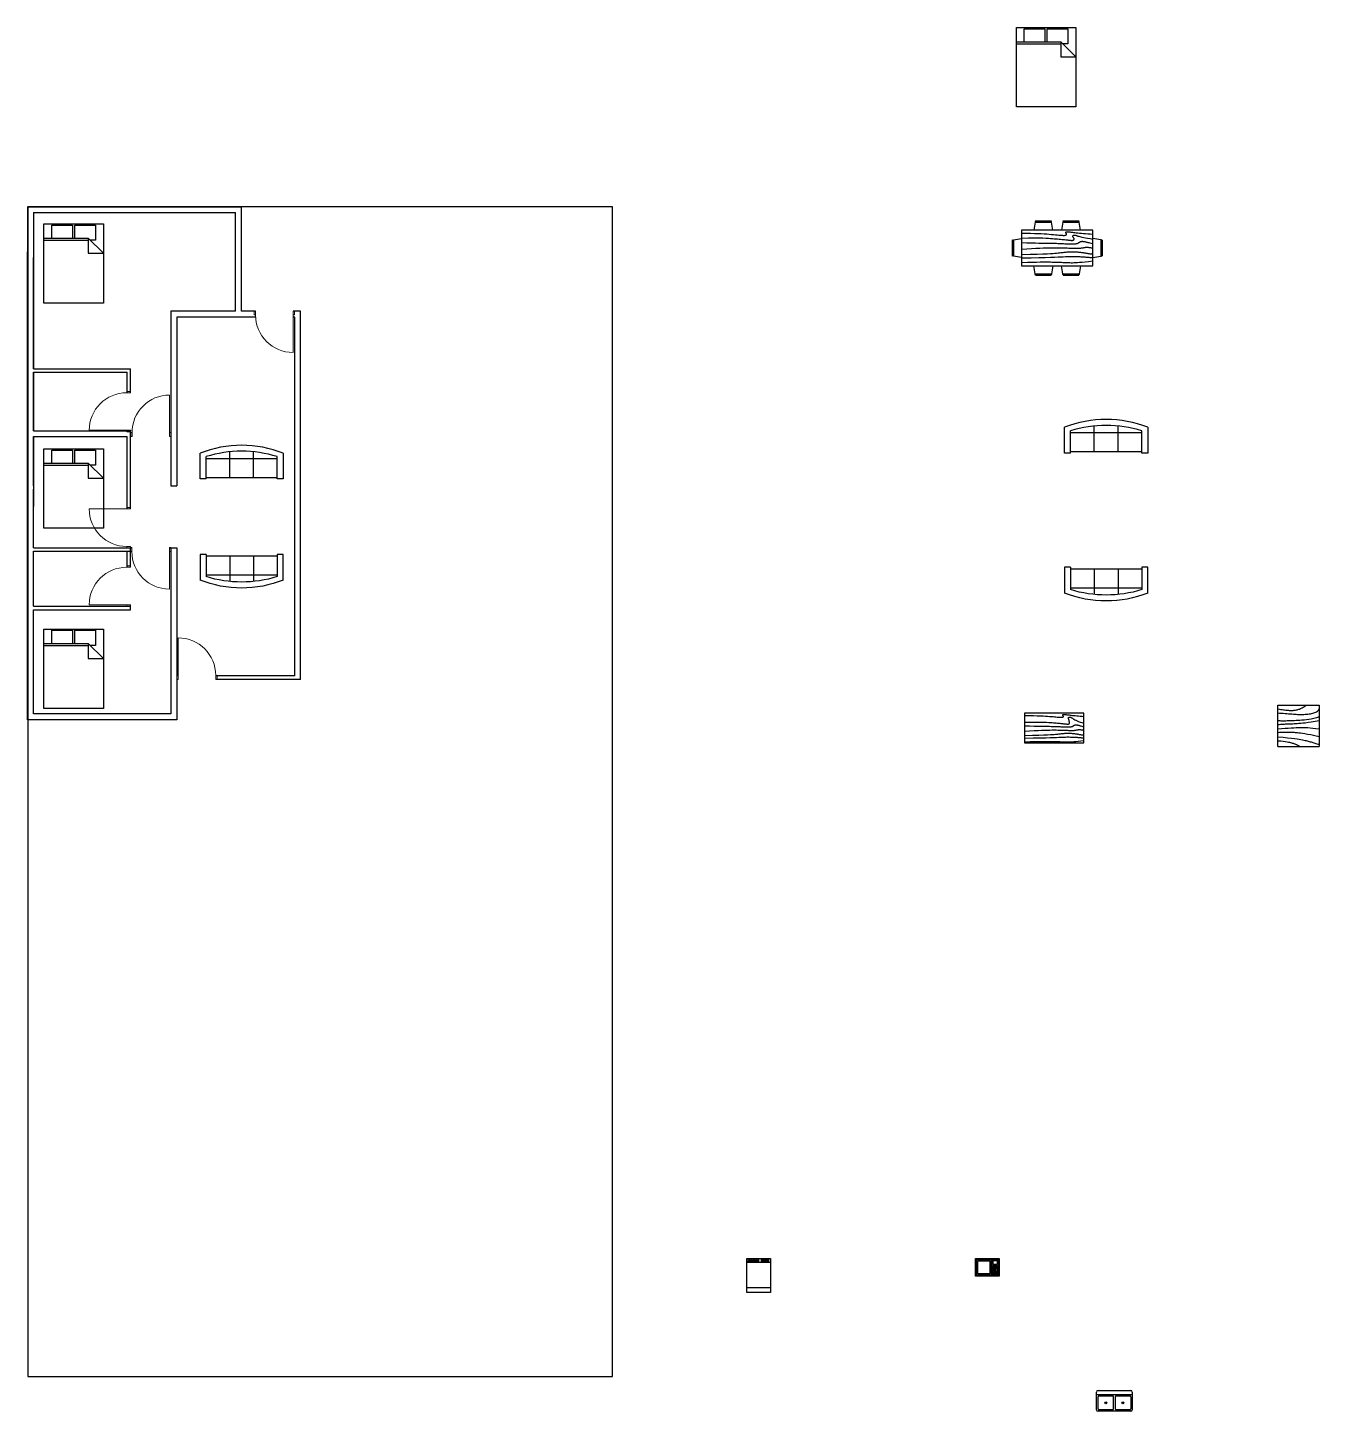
# Model space of a CAD drawing. Header units: millimetres. Extents: x 6994 to 40131, y 42616 to 78100.
import ezdxf

# ---------------------------------------------------------------- set-up
doc = ezdxf.new("R2010")
doc.units = ezdxf.units.MM
doc.layers.get('0').update_dxf_attribs({"color": 255})
doc.layers.add('furniture', color=30, linetype='Continuous')
doc.layers.add('power', color=130, linetype='Continuous')
doc.layers.add('PDF_Structural - Bearing', color=7, linetype='Continuous', true_color=0xffffff)

# ---------------------------------------------------------------- blocks, each defined once
blk = doc.blocks.new('door')
at = {"layer": 'PDF_Structural - Bearing', "color": 30, "lineweight": 18, "true_color": 0xff6600}
blk.add_lwpolyline([(-1, 116), (-1, 1236, 0.414175), (-1121, 116)], format="xyb", dxfattribs=at)
at = {"layer": 'PDF_Structural - Bearing', "color": 30, "lineweight": 20, "true_color": 0xff6600}
for points in [[(-1161, 1), (-1121, 1), (-1121, 116), (-1161, 116)], [(39, 116), (-1, 116), (-1, 1), (39, 1)]]:
    blk.add_lwpolyline(points, close=True, dxfattribs=at)
blk = doc.blocks.new('Bed - Queen')
at = {"linetype": 'Continuous'}
for p, q in [((0, -80.00003), (0, 0)), ((0, 0), (59.99999, 0)), ((59.99999, 0), (59.99999, -80.00003)), ((7.99999, -1.2), (28.79998, -1.2)), ((7.99999, -14.4), (7.99999, -1.2)), ((28.79998, -1.2), (28.79998, -14.4)), ((31.19999, -1.2), (51.99999, -1.2)), ((31.19999, -14.4), (31.19999, -1.2)), ((51.99999, -1.2), (51.99999, -16.4)), ((0, -14.4), (44.8, -14.4)), ((44.8, -16.8), (0, -16.8)), ((59.99999, -29.6), (44.8, -14.4)), ((44.8, -14.4), (44.8, -29.6)), ((51.99999, -16.4), (46.79936, -16.4)), ((44.8, -29.6), (59.99999, -29.6)), ((59.99999, -80.00003), (0, -80.00003))]:
    blk.add_line(p, q, dxfattribs=at)
blk = doc.blocks.new('Dining Set - 36 x 72 in.')
at = {"linetype": 'Continuous'}
for p, q in [((36, 18), (-36, 18)), ((-36, 18), (-36, -18)), ((-22.2343, 26.00059), (-23.4847, 17.99762)), ((-22.2304, 26), (-5.7608, 26)), ((-22, 27.5), (-22.1562, 26.50042)), ((-5.8416, 26.5), (-22.1534, 26.5)), ((-22, 27.5), (-6, 27.5)), ((-5.8437, 26.49966), (-6, 27.5)), ((-4.5152, 17.99762), (-5.7655, 25.99926)), ((5.7657, 26.00059), (4.5153, 17.99762)), ((5.7696, 26), (22.2392, 26)), ((6, 27.5), (5.8438, 26.50042)), ((22.1584, 26.5), (5.8466, 26.5)), ((6, 27.5), (22, 27.5)), ((22.1563, 26.49966), (22, 27.5)), ((23.4848, 17.99762), (22.2345, 25.99926)), ((36, -18), (36, 18)), ((-45.5, 8), (-44.5004, 8.15617)), ((-45.5, 8), (-45.5, -8)), ((-44.5, -8.15843), (-44.5, 8.15338)), ((-44.0006, 8.23428), (-35.9976, 9.48474)), ((-44, 8.23041), (-44, -8.23915)), ((44.0006, 8.23428), (35.9976, 9.48474)), ((44, 8.23041), (44, -8.23915)), ((44.5, -8.15843), (44.5, 8.15338)), ((45.5, 8), (44.5005, 8.15617)), ((45.5, 8), (45.5, -8)), ((-44.4997, -8.15631), (-45.5, -8)), ((-35.9976, -9.48476), (-43.9993, -8.2345)), ((35.9976, -9.48476), (43.9993, -8.2345)), ((44.4997, -8.15631), (45.5, -8)), ((-36, -18), (36, -18)), ((-22.2343, -26.0006), (-23.4847, -17.99762)), ((-22.2304, -26), (-5.7608, -26)), ((-22, -27.5), (-22.1562, -26.50044)), ((-5.8416, -26.5), (-22.1534, -26.5)), ((-22, -27.5), (-6, -27.5)), ((-5.8437, -26.49967), (-6, -27.5)), ((-4.5152, -17.99762), (-5.7655, -25.99928)), ((5.7657, -26.0006), (4.5153, -17.99762)), ((5.7696, -26), (22.2392, -26)), ((6, -27.5), (5.8438, -26.50044)), ((22.1584, -26.5), (5.8466, -26.5)), ((6, -27.5), (22, -27.5)), ((22.1563, -26.49967), (22, -27.5)), ((23.4848, -17.99762), (22.2345, -25.99928))]:
    blk.add_line(p, q, dxfattribs=at)
for points in [[(-36, 15), (-31.1772, 14.97754), (-26.8079, 14.91406), (-22.8538, 14.81543), (-19.276, 14.6875), (-16.0362, 14.53613), (-13.0957, 14.36718), (-10.4159, 14.18652), (-7.9583, 14), (-5.6904, 13.81315), (-3.6035, 13.63021), (-1.6954, 13.45508), (0.0365, 13.29166), (1.5945, 13.14388), (2.9811, 13.01562), (4.1988, 12.9108), (5.25, 12.83333), (6.1393, 12.78613), (6.8802, 12.76823), (7.4883, 12.77767), (7.9792, 12.8125), (8.3685, 12.87077), (8.6719, 12.95052), (8.9049, 13.0498), (9.0833, 13.16666), (9.2205, 13.29899), (9.3216, 13.44401), (9.3895, 13.59879), (9.4271, 13.76041), (9.4373, 13.92594), (9.4232, 14.09245), (9.3875, 14.257), (9.3333, 14.41666), (9.2638, 14.56917), (9.1836, 14.71484), (9.0975, 14.85465), (9.0104, 14.98958), (8.9272, 15.1206), (8.8529, 15.2487), (8.7922, 15.37483), (8.75, 15.5), (8.7305, 15.62467), (8.7344, 15.74739), (8.7617, 15.86621), (8.8125, 15.97916), (8.8867, 16.08431), (8.9844, 16.17968), (9.1055, 16.26334), (9.25, 16.33333), (9.4189, 16.38802), (9.6172, 16.42708), (9.8506, 16.45052), (10.125, 16.45833), (10.4463, 16.45052), (10.8203, 16.42708), (11.2529, 16.38802), (11.75, 16.33333), (12.3184, 16.26318), (12.9694, 16.17838), (13.7151, 16.07991), (14.5677, 15.96875), (15.5395, 15.84586), (16.6426, 15.71224), (17.8893, 15.56884), (19.2917, 15.41666), (20.859, 15.25667), (22.5879, 15.08984), (24.4721, 14.91715), (26.5052, 14.73958), (28.6809, 14.5581), (30.9929, 14.3737), (33.4347, 14.18733), (36, 14)], [(-36, 10), (-28.9766, 10.14274), (-23.1725, 10.20442), (-18.4241, 10.19775), (-14.5677, 10.13541), (-11.4399, 10.03011), (-8.877, 9.89453), (-6.7154, 9.74137), (-4.7917, 9.58333), (-2.9698, 9.43082), (-1.2246, 9.28515), (0.4415, 9.14534), (2.026, 9.01041), (3.5266, 8.87939), (4.9408, 8.7513), (6.266, 8.62516), (7.5, 8.5), (8.6411, 8.37549), (9.6914, 8.2539), (10.6538, 8.13818), (11.5312, 8.03125), (12.3267, 7.93603), (13.043, 7.85547), (13.6831, 7.79248), (14.25, 7.75), (14.7471, 7.7303), (15.1797, 7.73307), (15.5537, 7.75732), (15.875, 7.80208), (16.1494, 7.86637), (16.3828, 7.94922), (16.5811, 8.04964), (16.75, 8.16666), (16.8944, 8.29915), (17.0143, 8.44531), (17.1089, 8.60319), (17.1771, 8.77083), (17.218, 8.94629), (17.2305, 9.1276), (17.2137, 9.31282), (17.1667, 9.5), (17.0895, 9.6875), (16.987, 9.875), (16.8649, 10.0625), (16.7292, 10.25), (16.5856, 10.4375), (16.4401, 10.625), (16.2985, 10.8125), (16.1667, 11), (16.05, 11.18733), (15.9518, 11.3737), (15.8752, 11.5581), (15.8229, 11.73958), (15.798, 11.91715), (15.8034, 12.08984), (15.842, 12.25667), (15.9167, 12.41666), (16.0295, 12.56836), (16.1784, 12.70833), (16.3605, 12.83268), (16.5729, 12.9375), (16.8127, 13.01888), (17.0768, 13.07291), (17.3625, 13.0957), (17.6667, 13.08333), (17.9894, 13.03312), (18.3418, 12.94726), (18.7382, 12.82918), (19.1927, 12.68229), (19.7195, 12.51001), (20.3327, 12.31575), (21.0465, 12.10294), (21.875, 11.875), (22.8357, 11.63354), (23.959, 11.37304), (25.2786, 11.08618), (26.8282, 10.76562), (28.6414, 10.40405), (30.752, 9.99414), (33.1936, 9.52856), (36, 9)], [(-36, 5.5), (-30.7157, 5.3348), (-26.069, 5.20963), (-21.9946, 5.11767), (-18.4271, 5.05208), (-15.3009, 5.00602), (-12.5508, 4.97265), (-10.1112, 4.94515), (-7.9167, 4.91666), (-5.909, 4.88167), (-4.0586, 4.83984), (-2.3429, 4.79215), (-0.7396, 4.73958), (0.7739, 4.6831), (2.22, 4.6237), (3.6213, 4.56233), (5, 4.5), (6.373, 4.43782), (7.7344, 4.3776), (9.0723, 4.32129), (10.375, 4.27083), (11.6309, 4.22819), (12.8281, 4.19531), (13.9551, 4.17415), (15, 4.16666), (15.954, 4.17448), (16.819, 4.19791), (17.6001, 4.23698), (18.3021, 4.29166), (18.9299, 4.36198), (19.4883, 4.44791), (19.9823, 4.54948), (20.4167, 4.66666), (20.7969, 4.79899), (21.1302, 4.94401), (21.4245, 5.09879), (21.6875, 5.26041), (21.9271, 5.42594), (22.1511, 5.59245), (22.3672, 5.757), (22.5834, 5.91666), (22.8065, 6.06868), (23.0404, 6.21093), (23.2879, 6.34147), (23.5521, 6.45833), (23.8358, 6.55957), (24.142, 6.64323), (24.4735, 6.70735), (24.8334, 6.75), (25.2235, 6.76969), (25.642, 6.76692), (26.0858, 6.74267), (26.5521, 6.69791), (27.0379, 6.63362), (27.5404, 6.55078), (28.0565, 6.45036), (28.5834, 6.33333), (29.1242, 6.19987), (29.7071, 6.04687), (30.3661, 5.87044), (31.1354, 5.66666), (32.0493, 5.43164), (33.142, 5.16146), (34.4475, 4.85221), (36, 4.5)], [(-36, -1), (-30.7915, -0.6591), (-26.0195, -0.38216), (-21.6519, -0.16284), (-17.6563, 0.00521), (-14.0005, 0.12833), (-10.6523, 0.21289), (-7.5796, 0.26522), (-4.75, 0.29166), (-2.134, 0.29793), (0.2878, 0.28711), (2.5317, 0.26163), (4.6146, 0.22396), (6.5529, 0.17651), (8.3633, 0.12174), (10.0623, 0.06209), (11.6667, 0), (13.1899, -0.06201), (14.6341, -0.1211), (15.9982, -0.17432), (17.2813, -0.21875), (18.4823, -0.25147), (19.6003, -0.26953), (20.6343, -0.27002), (21.5834, -0.25), (22.4481, -0.20768), (23.2357, -0.14584), (23.9549, -0.06836), (24.6146, 0.02083), (25.2235, 0.11784), (25.7904, 0.21875), (26.3241, 0.31966), (26.8334, 0.41666), (27.3265, 0.50618), (27.8099, 0.58593), (28.2894, 0.65397), (28.7709, 0.70833), (29.2601, 0.74707), (29.763, 0.76823), (30.2855, 0.76985), (30.8334, 0.75), (31.4088, 0.70784), (31.9994, 0.64713), (32.589, 0.57275), (33.1615, 0.48958), (33.7008, 0.4025), (34.1908, 0.3164), (34.6153, 0.23616), (34.9584, 0.16666), (35.2099, 0.11165), (35.3848, 0.07031), (35.504, 0.04069), (35.5886, 0.02083), (35.6594, 0.00879), (35.7377, 0.0026), (35.8442, 0.00032), (36, 0)], [(-36, -6.5), (-27.1843, -6.31267), (-20.084, -6.1263), (-14.469, -5.9419), (-10.1094, -5.76042), (-6.7752, -5.58285), (-4.2363, -5.41016), (-2.2629, -5.24333), (-0.625, -5.08334), (0.8708, -4.93099), (2.2715, -4.78646), (3.5872, -4.64974), (4.8281, -4.52084), (6.0046, -4.39974), (7.127, -4.28646), (8.2053, -4.18099), (9.25, -4.08334), (10.2705, -3.99382), (11.2734, -3.91407), (12.2647, -3.84603), (13.25, -3.79167), (14.2354, -3.75293), (15.2266, -3.73177), (16.2295, -3.73015), (17.25, -3.75), (18.2912, -3.79248), (19.3451, -3.85547), (20.4009, -3.93604), (21.4479, -4.03125), (22.4754, -4.13819), (23.4727, -4.25391), (24.4289, -4.37549), (25.3334, -4.5), (26.1785, -4.62492), (26.9694, -4.74935), (27.7145, -4.87281), (28.4219, -4.99479), (29.1, -5.11483), (29.7572, -5.23242), (30.4016, -5.34709), (31.0417, -5.45834), (31.6837, -5.56437), (32.3262, -5.65821), (32.9658, -5.73153), (33.599, -5.77604), (34.2224, -5.78345), (34.8327, -5.74545), (35.4264, -5.65373), (36, -5.5)], [(-36, -10), (-26.4022, -9.81299), (-18.4675, -9.62891), (-11.9839, -9.45069), (-6.7396, -9.28125), (-2.5226, -9.12354), (0.8789, -8.98047), (3.6769, -8.85498), (6.0833, -8.75), (8.2767, -8.66765), (10.3021, -8.60677), (12.1712, -8.56543), (13.8958, -8.54167), (15.4876, -8.53353), (16.9583, -8.53907), (18.3197, -8.55632), (19.5834, -8.58334), (20.7616, -8.61841), (21.8685, -8.66081), (22.9188, -8.71004), (23.9271, -8.76563), (24.9081, -8.82707), (25.8763, -8.89388), (26.8465, -8.96558), (27.8334, -9.04167), (28.8474, -9.12118), (29.8828, -9.20117), (30.93, -9.27824), (31.9792, -9.34896), (33.0205, -9.40991), (34.0443, -9.45768), (35.0407, -9.48885), (36, -9.5)], [(-36, -14.5), (-30.0881, -14.33513), (-25.0332, -14.21224), (-20.7312, -14.12647), (-17.0781, -14.07292), (-13.97, -14.04671), (-11.3027, -14.04297), (-8.9724, -14.05681), (-6.875, -14.08334), (-4.9224, -14.11833), (-3.0905, -14.16016), (-1.3709, -14.20785), (0.2448, -14.26042), (1.7647, -14.3169), (3.1973, -14.3763), (4.5507, -14.43767), (5.8333, -14.5), (7.0554, -14.5621), (8.235, -14.62175), (9.3922, -14.67652), (10.5469, -14.72396), (11.7192, -14.76164), (12.929, -14.78711), (14.1965, -14.79794), (15.5417, -14.79167), (16.9933, -14.76424), (18.6152, -14.70508), (20.4804, -14.60197), (22.6615, -14.44271), (25.2312, -14.21509), (28.2624, -13.9069), (31.8277, -13.50594), (36, -13)]]:
    blk.add_lwpolyline(points, dxfattribs=at)
blk = doc.blocks.new('Sofa - Roundback 7 ft.')
at = {"linetype": 'Continuous'}
for p, q in [((-36.000027, -34), (-36.000027, -11.4696)), ((-35.999844, -13.3819), (35.9998, -13.3819)), ((-12.00002, -32.4421), (-12.00003, -6.5971)), ((11.99997, -32.4421), (11.99998, -6.5971)), ((35.99998, -34), (35.99998, -11.4696)), ((-36.000027, -32.4421), (35.99998, -32.4421))]:
    blk.add_line(p, q, dxfattribs=at)
for points in [[(-36.000027, -34), (-42.000027, -34), (-42.000027, -8)], [(41.99998, -8), (41.99998, -34), (35.99998, -34)]]:
    blk.add_lwpolyline(points, dxfattribs=at)
for centre, radius, start, end in [((0, -114.25), 114.25, 68.43141, 111.5686), ((-0.00001, -127.1968), 121.1968, 72.72033, 107.2797)]:
    blk.add_arc(centre, radius, start, end, dxfattribs=at)
blk = doc.blocks.new('Table - Rectangular Woodgrain 60 x 30 in.')
at = {"linetype": 'Continuous'}
for p, q in [((0, 0), (0, -30)), ((60, 0), (0, 0)), ((60, -30), (60, 0)), ((0, -30), (60, -30))]:
    blk.add_line(p, q, dxfattribs=at)
for points in [[(0, -2.4), (4.8155, -2.418), (9.0302, -2.4688), (12.709, -2.5477), (15.9167, -2.65), (18.7181, -2.7711), (21.1781, -2.9063), (23.3616, -3.0508), (25.3333, -3.2), (27.1477, -3.3495), (28.8172, -3.4958), (30.3437, -3.636), (31.7291, -3.7667), (32.9756, -3.8849), (34.0849, -3.9875), (35.059, -4.0714), (35.9, -4.1334), (36.6114, -4.1711), (37.2041, -4.1854), (37.6906, -4.1779), (38.0833, -4.15), (38.3948, -4.1034), (38.6375, -4.0396), (38.8239, -3.9602), (38.9666, -3.8667), (39.0764, -3.7608), (39.1573, -3.6448), (39.2116, -3.521), (39.2416, -3.3917), (39.2498, -3.2593), (39.2385, -3.1261), (39.21, -2.9944), (39.1666, -2.8667), (39.111, -2.7447), (39.0468, -2.6281), (38.978, -2.5163), (38.9083, -2.4083), (38.8418, -2.3035), (38.7823, -2.201), (38.7337, -2.1001), (38.7, -2), (38.6844, -1.9003), (38.6875, -1.8021), (38.7094, -1.707), (38.75, -1.6167), (38.8094, -1.5326), (38.8875, -1.4563), (38.9844, -1.3893), (39.1, -1.3333), (39.2351, -1.2896), (39.3937, -1.2583), (39.5804, -1.2396), (39.8, -1.2333), (40.057, -1.2396), (40.3562, -1.2583), (40.7023, -1.2896), (41.1, -1.3333), (41.5547, -1.3895), (42.0755, -1.4573), (42.6721, -1.5361), (43.3542, -1.625), (44.1316, -1.7233), (45.014, -1.8302), (46.0114, -1.9449), (47.1333, -2.0667), (48.3862, -2.1947), (49.7625, -2.3281), (51.2513, -2.4663), (52.8416, -2.6083), (54.5226, -2.7535), (56.2833, -2.9011), (58.1127, -3.0501), (60, -3.2)], [(0, -9.2), (6.5759, -9.0858), (11.9385, -9.0365), (16.2527, -9.0418), (19.6833, -9.0917), (22.3952, -9.1759), (24.5531, -9.2844), (26.322, -9.4069), (27.8666, -9.5333), (29.3241, -9.6553), (30.7203, -9.7719), (32.0532, -9.8837), (33.3208, -9.9917), (34.5213, -10.0965), (35.6526, -10.199), (36.7128, -10.2999), (37.7, -10.4), (38.6129, -10.4996), (39.4531, -10.5969), (40.223, -10.6895), (40.925, -10.775), (41.5613, -10.8512), (42.1344, -10.9156), (42.6465, -10.966), (43.1, -11), (43.4976, -11.0158), (43.8437, -11.0136), (44.143, -10.9942), (44.4, -10.9583), (44.6195, -10.9069), (44.8062, -10.8406), (44.9648, -10.7603), (45.1, -10.6667), (45.2155, -10.5598), (45.3114, -10.4365), (45.3871, -10.2929), (45.4416, -10.125), (45.4743, -9.929), (45.4844, -9.7011), (45.4709, -9.4371), (45.4333, -9.1333), (45.3716, -8.7883), (45.2896, -8.4104), (45.1919, -8.0107), (45.0833, -7.6), (44.9685, -7.1893), (44.8521, -6.7896), (44.7388, -6.4117), (44.6333, -6.0667), (44.54, -5.7628), (44.4614, -5.4979), (44.4001, -5.2675), (44.3583, -5.0667), (44.3384, -4.8909), (44.3427, -4.7354), (44.3736, -4.5956), (44.4333, -4.4667), (44.5236, -4.3453), (44.6427, -4.2333), (44.7884, -4.1339), (44.9583, -4.05), (45.1501, -3.9849), (45.3614, -3.9417), (45.59, -3.9234), (45.8333, -3.9333), (46.0915, -3.9749), (46.3734, -4.0531), (46.6906, -4.1736), (47.0542, -4.3417), (47.4756, -4.5629), (47.9661, -4.8427), (48.5372, -5.1866), (49.2, -5.6), (49.9676, -6.0844), (50.8594, -6.625), (51.8965, -7.2031), (53.1, -7.8), (54.491, -8.3969), (56.0906, -8.975), (57.9199, -9.5156), (60, -10)], [(0, -12.8), (5.1847, -12.9322), (9.6213, -13.0323), (13.3963, -13.1059), (16.5958, -13.1583), (19.3063, -13.1952), (21.614, -13.2219), (23.6054, -13.2439), (25.3666, -13.2667), (26.9728, -13.2947), (28.4531, -13.3281), (29.8256, -13.3663), (31.1083, -13.4083), (32.3191, -13.4535), (33.476, -13.501), (34.597, -13.5501), (35.7, -13.6), (36.7984, -13.6497), (37.8875, -13.6979), (38.9578, -13.743), (40, -13.7833), (41.0047, -13.8174), (41.9625, -13.8438), (42.864, -13.8607), (43.7, -13.8667), (44.4631, -13.8604), (45.1552, -13.8417), (45.7801, -13.8104), (46.3416, -13.7667), (46.8439, -13.7104), (47.2906, -13.6417), (47.6858, -13.5604), (48.0333, -13.4667), (48.3375, -13.3608), (48.6042, -13.2448), (48.8396, -13.121), (49.05, -12.9917), (49.2417, -12.8593), (49.4208, -12.7261), (49.5937, -12.5944), (49.7667, -12.4667), (49.9452, -12.3451), (50.1323, -12.2313), (50.3303, -12.1268), (50.5416, -12.0333), (50.7686, -11.9524), (51.0135, -11.8854), (51.2788, -11.8341), (51.5666, -11.8), (51.8785, -11.7843), (52.2116, -11.7865), (52.562, -11.8059), (52.926, -11.8417), (53.2998, -11.8931), (53.6795, -11.9594), (54.0614, -12.0397), (54.4416, -12.1333), (54.8223, -12.2401), (55.2293, -12.3625), (55.6942, -12.5037), (56.2489, -12.6667), (56.9251, -12.8547), (57.7545, -13.0708), (58.7689, -13.3182), (60, -13.6)], [(0, -18), (5.124, -17.7273), (9.6609, -17.5057), (13.6705, -17.3303), (17.2125, -17.1958), (20.3467, -17.0973), (23.1328, -17.0297), (25.6307, -16.9878), (27.9, -16.9667), (29.9928, -16.9617), (31.9302, -16.9703), (33.7254, -16.9907), (35.3917, -17.0208), (36.9423, -17.0588), (38.3906, -17.1026), (39.7499, -17.1503), (41.0333, -17.2), (42.2519, -17.2496), (43.4073, -17.2969), (44.4986, -17.3395), (45.525, -17.375), (46.4858, -17.4012), (47.3802, -17.4156), (48.2074, -17.416), (48.9667, -17.4), (49.6583, -17.3662), (50.2872, -17.3167), (50.8595, -17.2547), (51.3812, -17.1833), (51.8584, -17.1057), (52.2971, -17.025), (52.7034, -16.9443), (53.0833, -16.8667), (53.443, -16.7951), (53.789, -16.7313), (54.128, -16.6768), (54.4666, -16.6334), (54.8115, -16.6024), (55.1693, -16.5854), (55.5465, -16.5841), (55.95, -16.6), (56.3828, -16.6337), (56.8346, -16.6823), (57.2915, -16.7418), (57.7396, -16.8084), (58.165, -16.878), (58.5539, -16.9469), (58.8924, -17.0111), (59.1666, -17.0667), (59.3679, -17.1107), (59.5078, -17.1438), (59.6032, -17.1675), (59.6708, -17.1833), (59.7275, -17.193), (59.7901, -17.1979), (59.8753, -17.1998), (60, -17.2)], [(0, -22.4), (8.0098, -22.2501), (14.4094, -22.1011), (19.4168, -21.9535), (23.25, -21.8083), (26.1269, -21.6663), (28.2656, -21.5281), (29.884, -21.3947), (31.2, -21.2667), (32.3967, -21.1448), (33.5172, -21.0292), (34.5697, -20.9198), (35.5625, -20.8167), (36.5037, -20.7198), (37.4015, -20.6292), (38.2642, -20.5448), (39.1, -20.4667), (39.9164, -20.3951), (40.7187, -20.3313), (41.5117, -20.2768), (42.3, -20.2333), (43.0883, -20.2024), (43.8812, -20.1854), (44.6836, -20.1841), (45.5, -20.2), (46.3328, -20.234), (47.1747, -20.2844), (48.0163, -20.3488), (48.8479, -20.425), (49.66, -20.5106), (50.4429, -20.6031), (51.1872, -20.7004), (51.8833, -20.8), (52.5246, -20.8999), (53.1166, -20.9995), (53.6681, -21.0983), (54.1875, -21.1958), (54.6834, -21.2919), (55.1646, -21.3859), (55.6394, -21.4777), (56.1167, -21.5667), (56.6028, -21.6515), (57.0961, -21.7266), (57.5929, -21.7852), (58.0896, -21.8208), (58.5823, -21.8268), (59.0674, -21.7964), (59.5412, -21.723), (60, -21.6)], [(0, -25.2), (8.6355, -25.0504), (15.7026, -24.9031), (21.4049, -24.7606), (25.9458, -24.625), (29.529, -24.4988), (32.3578, -24.3844), (34.6359, -24.284), (36.5667, -24.2), (38.3213, -24.1341), (39.9417, -24.0854), (41.437, -24.0523), (42.8167, -24.0333), (44.0901, -24.0268), (45.2667, -24.0313), (46.3557, -24.0451), (47.3667, -24.0667), (48.309, -24.0947), (49.1928, -24.1287), (50.0284, -24.168), (50.826, -24.2125), (51.5959, -24.2617), (52.3483, -24.3151), (53.0935, -24.3725), (53.8417, -24.4334), (54.6009, -24.497), (55.3699, -24.561), (56.1454, -24.6226), (56.9239, -24.6792), (57.7021, -24.7279), (58.4764, -24.7662), (59.2435, -24.7911), (60, -24.8)], [(0, -28.8), (5.6867, -28.6681), (10.45, -28.5698), (14.407, -28.5012), (17.675, -28.4584), (20.3711, -28.4374), (22.6125, -28.4344), (24.5164, -28.4455), (26.2, -28.4667), (27.762, -28.4947), (29.2276, -28.5281), (30.6033, -28.5663), (31.8958, -28.6084), (33.1118, -28.6535), (34.2578, -28.7011), (35.3405, -28.7501), (36.3666, -28.8), (37.3443, -28.8497), (38.288, -28.8974), (39.2137, -28.9412), (40.1375, -28.9792), (41.0753, -29.0093), (42.0432, -29.0297), (43.0572, -29.0384), (44.1333, -29.0333), (45.2936, -29.0114), (46.5843, -28.9641), (48.0579, -28.8816), (49.7666, -28.7542), (51.7629, -28.5721), (54.0989, -28.3255), (56.8272, -28.0048), (60, -27.6)]]:
    blk.add_lwpolyline(points, dxfattribs=at)
blk = doc.blocks.new('Table - Square Woodgrain 42 x 42 in.')
at = {"linetype": 'Continuous'}
blk.add_line((0, -42), (42, -42), dxfattribs=at)
for points in [[(0, -4), (1.704, -4.2172), (3.2358, -4.4188), (4.615, -4.604), (5.8615, -4.7721), (6.9951, -4.9224), (8.0357, -5.0541), (9.0031, -5.1667), (9.9171, -5.2594), (10.7951, -5.3316), (11.6445, -5.3836), (12.4702, -5.4157), (13.277, -5.4283), (14.0698, -5.4217), (14.8535, -5.3964), (15.6331, -5.3526), (16.4133, -5.2908), (17.1986, -5.2103), (17.9913, -5.1062), (18.793, -4.9727), (19.6056, -4.8038), (20.4307, -4.5937), (21.2701, -4.3365), (22.1256, -4.0262), (22.9989, -3.6571), (23.888, -3.2272), (24.7756, -2.7516), (25.6408, -2.2491), (26.4624, -1.7387), (27.2195, -1.2395), (27.891, -0.7703), (28.456, -0.3501), (28.8934, 0.002)], [(0, -42), (0, 0), (42, 0), (42, -42)], [(0, -8), (1.8203, -8.1001), (3.6741, -8.2149), (5.5411, -8.3408), (7.4011, -8.4741), (9.2339, -8.6112), (11.0193, -8.7484), (12.7371, -8.8821), (14.3671, -9.0086), (15.8954, -9.1246), (17.3337, -9.2278), (18.6997, -9.3159), (20.0116, -9.387), (21.2871, -9.4389), (22.5442, -9.4696), (23.8008, -9.477), (25.0749, -9.459), (26.3791, -9.4137), (27.7049, -9.3403), (29.0383, -9.2382), (30.3655, -9.1068), (31.6728, -8.9455), (32.9461, -8.7535), (34.1717, -8.5304), (35.3358, -8.2756), (36.4268, -7.9863), (37.443, -7.6521), (38.3849, -7.2603), (39.253, -6.7986), (40.048, -6.2542), (40.7705, -5.6147), (41.421, -4.8674), (42, -4)], [(42, -12), (39.1784, -12.8621), (36.4519, -13.5654), (33.8246, -14.1294), (31.3004, -14.5731), (28.8832, -14.9161), (26.577, -15.1775), (24.3858, -15.3768), (22.3136, -15.5332), (20.3622, -15.6632), (18.5254, -15.7718), (16.7947, -15.8612), (15.1618, -15.9338), (13.6183, -15.9916), (12.1558, -16.0369), (10.7659, -16.0718), (9.4403, -16.0987), (8.1703, -16.1191), (6.9461, -16.1325), (5.7577, -16.1377), (4.595, -16.1335), (3.4479, -16.1188), (2.3064, -16.0924), (1.1604, -16.0532), (0, -16)], [(42, -16), (37.6529, -16.7365), (33.8802, -17.329), (30.6179, -17.7961), (27.8015, -18.1561), (25.3668, -18.4275), (23.2497, -18.6288), (21.3859, -18.7785), (19.7111, -18.8949), (18.1693, -18.9939), (16.7375, -19.0795), (15.401, -19.1534), (14.1449, -19.217), (12.9544, -19.2717), (11.8148, -19.3191), (10.7113, -19.3606), (9.6291, -19.3976), (8.5534, -19.4323), (7.47, -19.4689), (6.3643, -19.5122), (5.222, -19.5672), (4.0288, -19.6386), (2.7703, -19.7313), (1.4321, -19.8501), (0, -20)], [(0, -24), (3.9243, -23.6805), (7.4766, -23.4138), (10.6891, -23.1954), (13.5943, -23.0205), (16.2247, -22.8847), (18.6125, -22.7832), (20.7903, -22.7116), (22.7903, -22.6651), (24.6563, -22.642), (26.4764, -22.6507), (28.35, -22.7024), (30.3766, -22.8084), (32.6555, -22.98), (35.2861, -23.2283), (38.3678, -23.5645), (42, -24)], [(42, -32), (37.392, -31.017), (33.4585, -30.2231), (30.1291, -29.5949), (27.3334, -29.109), (25.0009, -28.742), (23.0612, -28.4707), (21.4439, -28.2716), (20.0786, -28.1215), (18.8998, -28.0002), (17.8609, -27.9014), (16.9206, -27.8219), (16.0371, -27.7588), (15.1691, -27.709), (14.2748, -27.6693), (13.3128, -27.6368), (12.2415, -27.6083), (11.0295, -27.5824), (9.6867, -27.5643), (8.233, -27.5608), (6.6884, -27.5787), (5.0728, -27.6248), (3.4062, -27.7058), (1.7086, -27.8286), (0, -28)], [(0, -32), (5.4026, -32.5358), (9.9494, -33.019), (13.7424, -33.4553), (16.8834, -33.8505), (19.4743, -34.2106), (21.6171, -34.5413), (23.4136, -34.8486), (24.9657, -35.1382), (26.3614, -35.4156), (27.6332, -35.6841), (28.7995, -35.9467), (29.8788, -36.2064), (30.8897, -36.4661), (31.8507, -36.7288), (32.7802, -36.9973), (33.6968, -37.2747), (34.6175, -37.5635), (35.5531, -37.8651), (36.5128, -38.1805), (37.506, -38.5108), (38.5421, -38.8568), (39.6302, -39.2197), (40.7797, -39.6004), (42, -40)], [(0, -36), (3.0098, -36.2857), (5.5354, -36.5643), (7.6368, -36.8359), (9.374, -37.1009), (10.807, -37.3597), (11.9957, -37.6126), (13.0002, -37.8599), (13.8804, -38.102), (14.6874, -38.3393), (15.4365, -38.5729), (16.1338, -38.8041), (16.7858, -39.0341), (17.3987, -39.264), (17.9787, -39.4952), (18.5322, -39.7288), (19.0655, -39.9662), (19.5832, -40.2081), (20.0842, -40.4544), (20.5657, -40.7046), (21.0249, -40.9581), (21.459, -41.2144), (21.8653, -41.4731), (22.2409, -41.7335), (22.5831, -41.9951)]]:
    blk.add_lwpolyline(points, dxfattribs=at)
blk = doc.blocks.new('Dishwasher')
for p, q in [((24, 30.5), (0, 30.5)), ((16, 32.5), (16.75, 32.5)), ((16.5, 32), (16.2942, 31.7942)), ((16.3156, 33.1843), (16.5, 33)), ((17, 32.75), (17, 33.5)), ((17, 32.25), (17, 31.5)), ((18, 32.5), (17.25, 32.5)), ((17.5, 33), (17.6938, 33.1938)), ((17.7061, 31.7939), (17.5, 32)), ((19, 32.5), (19.75, 32.5)), ((19.5, 32), (19.2942, 31.7942)), ((19.3156, 33.1843), (19.5, 33)), ((20, 32.75), (20, 33.5)), ((20, 32.25), (20, 31.5)), ((21, 32.5), (20.25, 32.5)), ((20.5, 33), (20.6938, 33.1938)), ((20.7061, 31.7939), (20.5, 32)), ((0, 5), (24, 5))]:
    blk.add_line(p, q)
for points in [[(0, 0), (0, 34.5), (24, 34.5), (24, 0)], [(0.5, 31), (0.5, 34), (12, 34), (12, 31)], [(15, 31), (15, 34), (22, 34), (22, 31)]]:
    blk.add_lwpolyline(points, close=True)
for centre, radius in [((2.5, 32.5), 0.75), ((5, 32.5), 0.75), ((7.5, 32.5), 0.75), ((10, 32.5), 0.75), ((17, 32.5), 1), ((20, 32.5), 1)]:
    blk.add_circle(centre, radius)
blk = doc.blocks.new('Microwave')
for p, q in [((18, 10), (22, 10)), ((22, 9), (18, 9)), ((18, 8), (22, 8)), ((22, 7), (18, 7)), ((20, 6), (18, 6)), ((19, 7), (19, 11)), ((19, 6), (19, 7)), ((20, 11), (20, 7)), ((20, 7), (20, 6)), ((21, 7), (21, 11))]:
    blk.add_line(p, q)
for points in [[(0, 0), (0, 18), (24, 18), (24, 0)], [(1, 1), (1, 17), (16, 17), (16, 1)], [(2.5, 2.5), (2.5, 15.5), (14.5, 15.5), (14.5, 2.5)], [(17, 1), (17, 17), (23, 17), (23, 1)], [(18, 12), (18, 16), (22, 16), (22, 12)], [(18, 2), (18, 11), (22, 11), (22, 2)], [(18.5, 4.5), (18.5, 5.5), (21.5, 5.5), (21.5, 4.5)], [(18.5, 3), (18.5, 4), (21.5, 4), (21.5, 3)]]:
    blk.add_lwpolyline(points, close=True)
blk = doc.blocks.new('Sink-double - 36 in top')
for p, q in [((-18, -4), (18, -4)), ((-0.75, -18.5), (-0.75, -6.5)), ((0.75, -6.5), (0.75, -18.5))]:
    blk.add_line(p, q)
for points in [[(-16.5, 0), (16.5, 0)], [(-18, -19.5), (-18, -1.5)], [(-16.5, -18.5), (-16.5, -6.5)], [(-15.5, -5.5), (-1.75, -5.5)], [(1.75, -5.5), (15.5, -5.5)], [(16.5, -6.5), (16.5, -18.5)], [(18, -1.5), (18, -19.5)], [(16.5, -21), (-16.5, -21)], [(-1.75, -19.5), (-15.5, -19.5)], [(15.5, -19.5), (1.75, -19.5)]]:
    blk.add_lwpolyline(points)
for centre, radius in [((-8.5, -12.5), 1), ((-8.5, -12.5), 0.5), ((8.5, -12.5), 1), ((8.5, -12.5), 0.5)]:
    blk.add_circle(centre, radius)
for centre, radius, start, end in [((-16.5, -1.5), 1.5, 90, 180), ((16.5, -1.5), 1.5, 0, 90), ((-15.5, -6.5), 1, 90, 180), ((-1.75, -6.5), 1, 0, 90), ((1.75, -6.5), 1, 90, 180), ((15.5, -6.5), 1, 0, 90), ((-16.5, -19.5), 1.5, 180, 270), ((-15.5, -18.5), 1, 180, 270), ((-1.75, -18.5), 1, 270, 0), ((1.75, -18.5), 1, 180, 270), ((15.5, -18.5), 1, 270, 0), ((16.5, -19.5), 1.5, 270, 0)]:
    blk.add_arc(centre, radius, start, end)

msp = doc.modelspace()

# ---------------------------------------------------------------- linework, layer by layer
for p, q in [((6994, 73508), (6994, 69353)), ((6994, 73508), (12479, 73508)), ((12479, 70828), (12479, 73508)), ((7144, 73358), (7144, 69353)), ((7144, 73358), (12329, 73358)), ((12329, 70828), (12329, 73358)), ((6994, 60353), (6994, 72353)), ((7144, 69353), (7144, 72203)), ((10669, 70828), (10669, 66353)), ((12329, 70828), (10669, 70828)), ((10819, 70678), (10819, 69263)), ((12842, 70678), (10819, 70678)), ((12840, 70828), (12479, 70828)), ((13994, 70828), (13804, 70828)), ((13844, 70678), (13804, 70678)), ((6994, 69263), (6994, 66263)), ((7144, 69353), (9634, 69353)), ((7144, 69263), (9544, 69263)), ((7144, 69263), (7144, 67763)), ((7144, 69263), (7144, 67763)), ((7144, 69263), (7144, 68997)), ((7144, 67763), (7144, 69263)), ((9544, 68738), (9544, 69263)), ((9634, 68738), (9634, 69353)), ((10669, 69263), (10670, 69263)), ((10819, 69263), (10819, 66353)), ((9634, 65760), (9634, 67774)), ((7144, 67763), (9635, 67763)), ((7144, 66353), (7144, 67613)), ((7144, 67613), (9544, 67613)), ((7144, 67613), (7144, 65819)), ((9544, 65760), (9544, 67613)), ((9634, 66229), (9634, 66388)), ((6994, 66263), (6994, 64763)), ((7144, 64763), (7144, 66263)), ((9544, 66229), (9544, 66263)), ((10669, 66353), (10819, 66353)), ((6994, 64673), (6994, 63173)), ((7144, 64763), (9666, 64763)), ((7144, 64673), (9666, 64673)), ((7144, 63263), (7144, 64673)), ((9544, 64262), (9544, 64673)), ((9634, 64262), (9634, 64765)), ((10630, 64763), (10819, 64763)), ((10669, 64763), (10669, 60503)), ((10669, 64763), (10819, 64763)), ((10819, 64763), (10819, 63173)), ((7144, 63263), (9634, 63263)), ((7144, 60503), (7144, 63173)), ((7144, 63173), (9634, 63173)), ((9634, 63173), (9634, 63299)), ((10819, 63173), (10819, 61478)), ((10855, 61478), (10819, 61478)), ((10819, 61388), (10819, 60353)), ((10855, 61388), (10819, 61388)), ((13844, 61478), (11819, 61478)), ((13994, 61388), (11819, 61388)), ((13994, 61388), (13994, 61478)), ((10819, 60353), (6994, 60353)), ((9635, 60503), (7144, 60503)), ((10819, 60353), (9544, 60353)), ((10669, 60503), (9634, 60503))]:
    msp.add_line(p, q)
at = {"color": 3}
for p, q in [((6995, 73507), (6995, 43507)), ((21995, 73507), (6995, 73507)), ((21995, 43507), (21995, 73507)), ((6995, 43507), (21995, 43507))]:
    msp.add_line(p, q, dxfattribs=at)
for points in [[(13844, 69263), (13844, 70678)], [(13994, 61388), (13994, 70828)], [(13844, 64763), (13844, 69263)], [(13844, 63173), (13844, 64763)], [(13844, 61478), (13844, 63173)]]:
    msp.add_lwpolyline(points)
at = {"layer": 'furniture'}
for p, q in [((12840, 70832), (12840, 70832)), ((12840, 70733), (12840, 70733)), ((13804, 70832), (13809, 70832)), ((13804, 70733), (13810, 70733)), ((9635, 68738), (9635, 68738)), ((9536, 67774), (9536, 67766)), ((9635, 67774), (9635, 67755)), ((9670, 67708), (9672, 67708)), ((10635, 67708), (10644, 67708)), ((9536, 65760), (9536, 65764)), ((9536, 64796), (9536, 64796)), ((9666, 64765), (9666, 64765)), ((9666, 64666), (9666, 64666)), ((10630, 64765), (10631, 64765)), ((10630, 64666), (10640, 64666)), ((9535, 64262), (9535, 64276)), ((9634, 64262), (9634, 64266)), ((9535, 63298), (9535, 63299)), ((9634, 63298), (9634, 63299)), ((10855, 61487), (10855, 61487)), ((11819, 61487), (11819, 61487))]:
    msp.add_line(p, q, dxfattribs=at)

# ---------------------------------------------------------------- block references
at = {"layer": 'furniture', "xscale": 25.4, "yscale": 25.4, "zscale": 25.4}
for name, p in [('Bed - Queen', (32358, 78100)), ('Dining Set - 36 x 72 in.', (33405, 72449)), ('Bed - Queen', (7412, 73069)), ('Sofa - Roundback 7 ft.', (34663, 68054)), ('Sofa - Roundback 7 ft.', (12484, 67390)), ('Bed - Queen', (7412, 67295)), ('Bed - Queen', (7412, 62676)), ('Table - Square Woodgrain 42 x 42 in.', (39064, 60729)), ('Table - Rectangular Woodgrain 60 x 30 in.', (32567, 60520)), ('Dishwasher', (25441, 45661)), ('Microwave', (31310, 46080)), ('Sink-double - 36 in top', (34873, 43150))]:
    msp.add_blockref(name, p, dxfattribs=at)
at = {"layer": 'furniture', "xscale": -25.4, "yscale": 25.4, "zscale": 25.4, "rotation": 180}
for p in [(12484, 63730), (34663, 63397)]:
    msp.add_blockref('Sofa - Roundback 7 ft.', p, dxfattribs=at)
at = {"layer": 'power', "yscale": 0.8605868737252006, "zscale": 0.8605868737252006}
for p, xscale, rotation in [((13805, 70833), -0.8605868737252006, 180), ((9636, 67773), -0.8605868737252006, 90), ((9636, 65761), 0.8605868737252006, 90.00000000000001), ((10631, 64766), -0.8605868737252006, 180), ((9635, 63298), -0.8605868737252006, 90)]:
    msp.add_blockref('door', p, dxfattribs=dict(at, xscale=xscale, rotation=rotation))
for p, xscale in [((10636, 67615), 0.8605868737252006), ((10854, 61387), -0.8605868737252006)]:
    msp.add_blockref('door', p, dxfattribs=dict(at, xscale=xscale))

doc.saveas('drawing.dxf')
